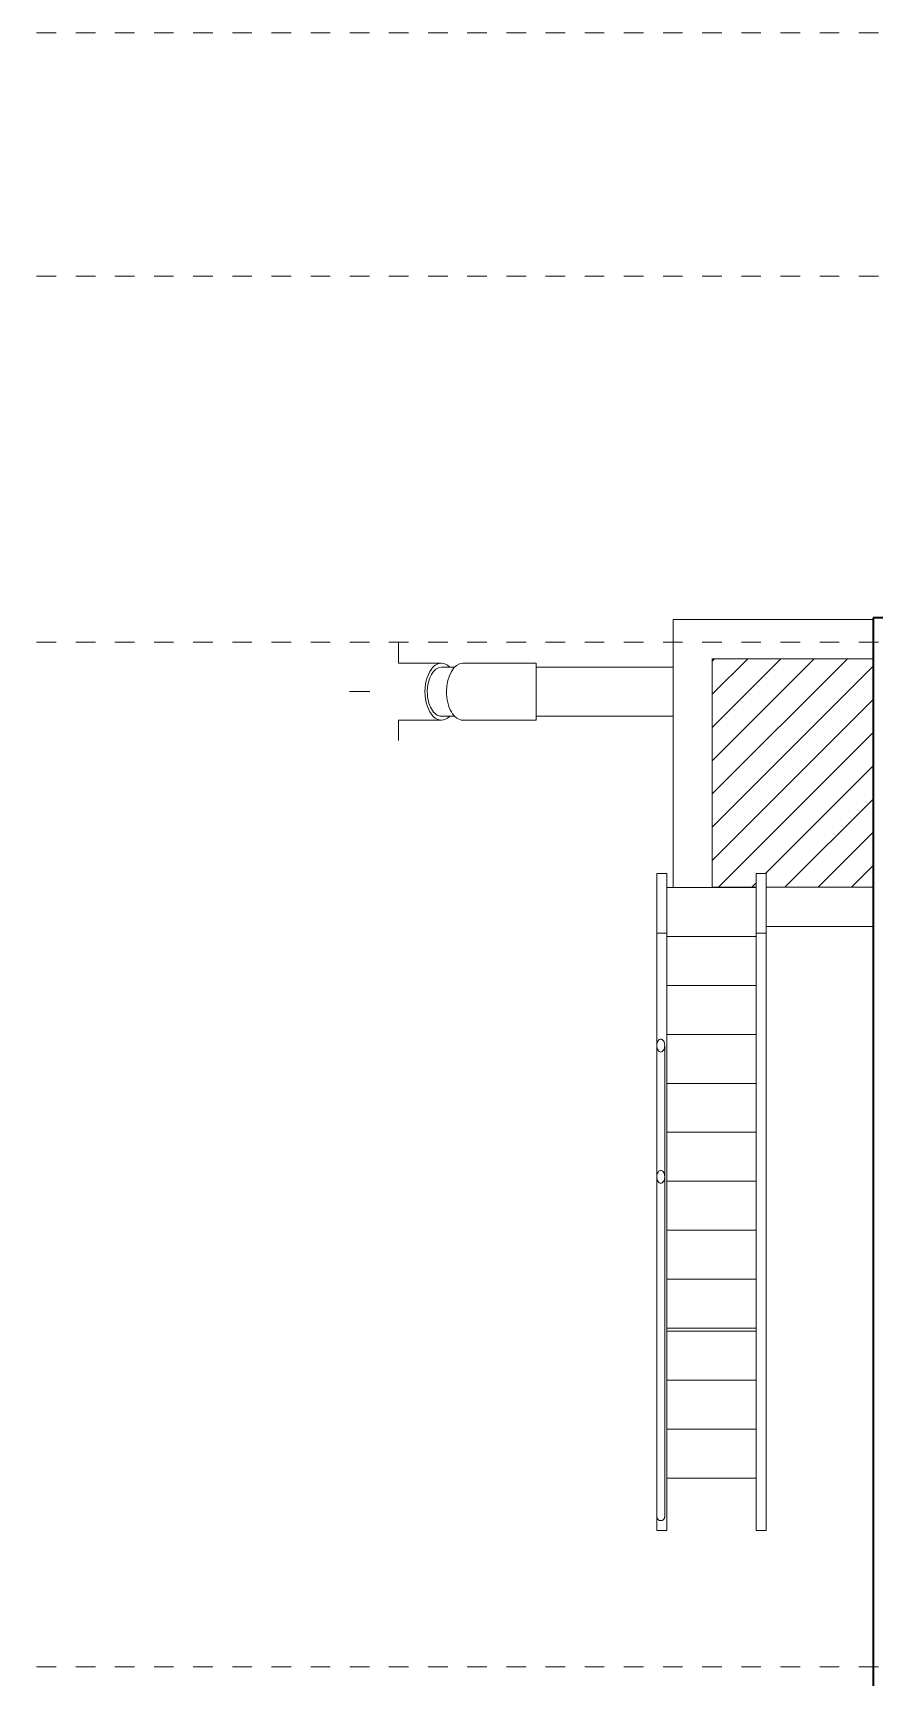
# Model space of a CAD drawing. Header units: metres. Extents: x -43 to 80, y -185 to 8.
# Drawn here: x -9.88 to -5.58, y -131.92 to -123.52 of the extents above; entities that cross this region are included whole.
import ezdxf

# ---------------------------------------------------------------- set-up
doc = ezdxf.new("R2010")
doc.units = ezdxf.units.M
doc.linetypes.add('Grid Line', pattern=[0.022225, 0.0127, -0.003175, 0.003175, -0.003175])
for name, color, linetype, lineweight in [('A-FLOR', 7, 'Continuous', 9), ('A-FLOR-HRAL', 7, 'Continuous', 9), ('A-WALL', 7, 'Continuous', 9), ('P-PIPE', 7, 'Continuous', 9), ('P-PIPE-CNTR', 7, 'Continuous', 9), ('S-GRID', 7, 'Continuous', 9), ('S-STRS', 7, 'Continuous', 9)]:
    doc.layers.add(name, color=color, linetype=linetype, lineweight=lineweight)

# ---------------------------------------------------------------- blocks, each defined once
blk = doc.blocks.new('Stairs 4 - Stairs 4-2168684-N01 - ESTANQUE CABECERA')
at = {"layer": 'S-STRS'}
for p, q in [((-65.0169, -110.2484), (-65.158, -110.5189)), ((-65.1136, -110.542), (-64.9726, -110.2715)), ((-64.9726, -110.2715), (-65.0169, -110.2484)), ((-65.0062, -110.3359), (-65.1218, -110.5576)), ((-64.6004, -110.5475), (-65.0062, -110.3359)), ((-65.4234, -111.0282), (-65.158, -110.5189)), ((-65.158, -110.5189), (-65.1136, -110.542)), ((-64.5668, -110.483), (-64.7078, -110.7536)), ((-64.6635, -110.7767), (-64.5225, -110.5061)), ((-64.5225, -110.5061), (-64.5668, -110.483)), ((-65.1218, -110.5576), (-65.2323, -110.7698)), ((-65.1218, -110.5576), (-64.716, -110.7692)), ((-64.716, -110.7692), (-64.6004, -110.5475)), ((-64.6635, -110.7767), (-66.0743, -113.4832)), ((-65.2373, -110.7793), (-65.3397, -110.9758)), ((-65.2373, -110.7793), (-65.2323, -110.7698)), ((-65.2373, -110.7793), (-64.8315, -110.9909)), ((-64.8265, -110.9813), (-64.716, -110.7692)), ((-64.7078, -110.7536), (-64.6635, -110.7767)), ((-65.3529, -111.001), (-65.4553, -111.1975)), ((-65.3529, -111.001), (-65.3397, -110.9758)), ((-65.3529, -111.001), (-64.9471, -111.2125)), ((-64.9339, -111.1873), (-64.8315, -110.9909)), ((-64.8265, -110.9813), (-64.8315, -110.9909)), ((-65.4684, -111.2227), (-65.4553, -111.1975)), ((-64.9339, -111.1873), (-64.9471, -111.2125)), ((-65.4684, -111.2227), (-65.6801, -111.6288)), ((-65.4684, -111.2227), (-65.0626, -111.4342)), ((-65.0495, -111.409), (-64.9471, -111.2125)), ((-65.584, -111.4444), (-65.1782, -111.6559)), ((-65.2743, -111.8404), (-65.0626, -111.4342)), ((-65.0495, -111.409), (-65.0626, -111.4342)), ((-65.6995, -111.6661), (-65.6801, -111.6288)), ((-65.6995, -111.6661), (-65.8088, -111.8757)), ((-65.6995, -111.6661), (-65.2938, -111.8776)), ((-65.8151, -111.8878), (-65.8088, -111.8757)), ((-65.403, -112.0872), (-65.2938, -111.8776)), ((-65.2743, -111.8404), (-65.2938, -111.8776)), ((-65.8151, -111.8878), (-65.9244, -112.0974)), ((-65.8151, -111.8878), (-65.4093, -112.0993)), ((-65.9307, -112.1095), (-66.0399, -112.3191)), ((-65.9307, -112.1095), (-65.9244, -112.0974)), ((-65.9307, -112.1095), (-65.5249, -112.321)), ((-65.5186, -112.3089), (-65.4093, -112.0993)), ((-65.403, -112.0872), (-65.4093, -112.0993)), ((-66.0462, -112.3311), (-66.1501, -112.5304)), ((-65.6479, -112.557), (-66.0537, -112.3455)), ((-66.0462, -112.3311), (-66.0399, -112.3191)), ((-66.0462, -112.3311), (-65.6404, -112.5427)), ((-65.6341, -112.5306), (-65.5249, -112.321)), ((-65.5186, -112.3089), (-65.5249, -112.321)), ((-66.1693, -112.5672), (-66.1501, -112.5304)), ((-65.7443, -112.7419), (-65.6404, -112.5427)), ((-65.6341, -112.5306), (-65.6404, -112.5427)), ((-66.1693, -112.5672), (-66.2699, -112.7602)), ((-66.1693, -112.5672), (-65.7635, -112.7787)), ((-66.2848, -112.7889), (-66.3795, -112.9704)), ((-66.2848, -112.7889), (-66.2699, -112.7602)), ((-66.2848, -112.7889), (-65.8791, -113.0004)), ((-65.8641, -112.9717), (-65.7635, -112.7787)), ((-65.7443, -112.7419), (-65.7635, -112.7787)), ((-66.4004, -113.0106), (-66.3795, -112.9704)), ((-65.8641, -112.9717), (-65.8791, -113.0004)), ((-66.4004, -113.0106), (-66.5245, -113.2486)), ((-66.4004, -113.0106), (-65.9946, -113.2221)), ((-65.9737, -113.1819), (-65.8791, -113.0004)), ((-66.5688, -113.2255), (-66.5361, -113.1628)), ((-66.5688, -113.2255), (-66.5245, -113.2486)), ((-66.1187, -113.4601), (-65.9946, -113.2221)), ((-65.9737, -113.1819), (-65.9946, -113.2221)), ((-66.1187, -113.4601), (-66.0743, -113.4832))]:
    blk.add_line(p, q, dxfattribs=at)
blk = doc.blocks.new('Railings 7 - Railings 7-2170776-N01 - ESTANQUE CABECERA')
at = {"layer": 'A-FLOR-HRAL'}
for p, q in [((-65.4234, -111.0282), (-65.7333, -111.6227)), ((-65.6978, -111.6412), (-65.3879, -111.0467)), ((-65.7333, -111.6227), (-66.5361, -113.1628)), ((-66.5006, -113.1813), (-65.6978, -111.6412))]:
    blk.add_line(p, q, dxfattribs=at)
at = {"layer": 'A-FLOR-HRAL', "flags": 128}
for points in [[(-65.3903, -111.008), (-65.3941, -111.0067), (-65.3983, -111.0067), (-65.4027, -111.0078), (-65.4073, -111.0101), (-65.4119, -111.0134), (-65.4162, -111.0176), (-65.4201, -111.0226), (-65.4234, -111.0282), (-65.4261, -111.0341), (-65.4279, -111.0402), (-65.4289, -111.0461), (-65.4291, -111.0518), (-65.4283, -111.0568), (-65.4266, -111.0611), (-65.4242, -111.0645), (-65.421, -111.0669)], [(-65.421, -111.0669), (-65.4173, -111.0682), (-65.4131, -111.0682), (-65.4086, -111.0671), (-65.404, -111.0648), (-65.3994, -111.0615), (-65.3952, -111.0573), (-65.3913, -111.0523), (-65.3879, -111.0467), (-65.3853, -111.0408), (-65.3834, -111.0347), (-65.3824, -111.0288), (-65.3823, -111.0231), (-65.383, -111.0181), (-65.3847, -111.0138), (-65.3871, -111.0104), (-65.3903, -111.008)], [(-65.7001, -111.6023), (-65.7039, -111.6011), (-65.7081, -111.6011), (-65.7126, -111.6022), (-65.7172, -111.6045), (-65.7217, -111.6078), (-65.726, -111.6121), (-65.7299, -111.6171), (-65.7333, -111.6227), (-65.736, -111.6287), (-65.7378, -111.6347), (-65.7389, -111.6407), (-65.739, -111.6464), (-65.7382, -111.6514), (-65.7366, -111.6558), (-65.7342, -111.6592), (-65.731, -111.6616)], [(-65.731, -111.6616), (-65.7272, -111.6628), (-65.723, -111.6629), (-65.7185, -111.6617), (-65.7139, -111.6594), (-65.7094, -111.6561), (-65.7051, -111.6518), (-65.7012, -111.6468), (-65.6978, -111.6412), (-65.6951, -111.6352), (-65.6933, -111.6292), (-65.6922, -111.6232), (-65.6921, -111.6175), (-65.6929, -111.6125), (-65.6945, -111.6081), (-65.697, -111.6047), (-65.7001, -111.6023)]]:
    blk.add_lwpolyline(points, dxfattribs=at)
at = {"layer": 'A-FLOR-HRAL'}
for points, knots in [([(-66.5361, -113.1628), (-66.5365, -113.1636), (-66.5372, -113.1652), (-66.5379, -113.1677), (-66.5383, -113.1703), (-66.5384, -113.1729), (-66.5381, -113.1755), (-66.5373, -113.1789), (-66.5354, -113.1829), (-66.532, -113.187), (-66.5292, -113.189), (-66.5276, -113.1898)], [0.5, 0.5, 0.5, 0.5, 0.5416667, 0.5833333, 0.625, 0.6666667, 0.7083333, 0.75, 0.8333333, 0.9166667, 1, 1, 1, 1]), ([(-66.5276, -113.1898), (-66.5261, -113.1906), (-66.5228, -113.1918), (-66.5175, -113.1923), (-66.5132, -113.1915), (-66.5099, -113.1902), (-66.5076, -113.189), (-66.5055, -113.1874), (-66.5036, -113.1856), (-66.5019, -113.1836), (-66.501, -113.1821), (-66.5006, -113.1813)], [0, 0, 0, 0, 0.0833333, 0.1666667, 0.25, 0.2916667, 0.3333333, 0.375, 0.4166667, 0.4583333, 0.5, 0.5, 0.5, 0.5])]:
    blk.add_open_spline(points, degree=3, knots=knots, dxfattribs=at)
blk = doc.blocks.new('HDPE - Codo - Codo-2187404-N01 - ESTANQUE CABECERA')
at = {"layer": 'P-PIPE'}
for p, q in [((-7.5732, -126.7425), (-7.6839, -126.7425)), ((-7.3101, -126.7425), (-7.4453, -126.7425)), ((-7.3101, -126.8884), (-7.3101, -126.7425)), ((-7.3101, -127.0342), (-7.3101, -126.8884)), ((-7.6839, -127.0342), (-7.5732, -127.0342)), ((-7.4453, -127.0342), (-7.3101, -127.0342))]:
    blk.add_line(p, q, dxfattribs=at)
at = {"layer": 'P-PIPE', "flags": 128}
for points in [[(-7.4453, -126.7425), (-7.4542, -126.7425), (-7.4631, -126.7425), (-7.472, -126.7425), (-7.4808, -126.7425), (-7.4896, -126.7425), (-7.4983, -126.7425), (-7.5069, -126.7425), (-7.5154, -126.7425), (-7.5238, -126.7425), (-7.5321, -126.7425), (-7.5403, -126.7425), (-7.5483, -126.7425), (-7.5561, -126.7425), (-7.5637, -126.7425), (-7.5712, -126.7425), (-7.5732, -126.7425)], [(-7.5732, -127.0342), (-7.5658, -127.0342), (-7.5582, -127.0342), (-7.5504, -127.0342), (-7.5425, -127.0342), (-7.5344, -127.0342), (-7.5261, -127.0342), (-7.5177, -127.0342), (-7.5092, -127.0342), (-7.5007, -127.0342), (-7.492, -127.0342), (-7.4832, -127.0342), (-7.4744, -127.0342), (-7.4656, -127.0342), (-7.4567, -127.0342), (-7.4477, -127.0342), (-7.4453, -127.0342)]]:
    blk.add_lwpolyline(points, dxfattribs=at)
at = {"layer": 'P-PIPE'}
for start_param, end_param in [(0, 1.570796), (1.570796, 3.141593)]:
    blk.add_ellipse((-7.6839, -126.8884), major_axis=(0, 0.1458), ratio=0.573576, start_param=start_param, end_param=end_param, dxfattribs=at)
blk = doc.blocks.new('HDPE - Codo - Codo-2187407-N01 - ESTANQUE CABECERA')
at = {"layer": 'P-PIPE'}
for p, q in [((-7.7942, -126.7428), (-7.897, -126.7428)), ((-7.897, -127.034), (-7.7942, -127.034))]:
    blk.add_line(p, q, dxfattribs=at)
at = {"layer": 'P-PIPE', "flags": 128}
for points in [[(-7.897, -126.7428), (-7.9058, -126.7428), (-7.9144, -126.7428), (-7.9226, -126.7428), (-7.9306, -126.7428), (-7.9383, -126.7428), (-7.9457, -126.7428), (-7.9527, -126.7428), (-7.9594, -126.7428), (-7.9658, -126.7428), (-7.9718, -126.7428), (-7.9774, -126.7428), (-7.9826, -126.7428), (-7.9875, -126.7428), (-7.9919, -126.7428), (-7.996, -126.7428), (-7.9996, -126.7428), (-8.0029, -126.7428), (-8.0057, -126.7428), (-8.0081, -126.7428), (-8.01, -126.7428), (-8.0115, -126.7428), (-8.0126, -126.7428), (-8.0133, -126.7428), (-8.0135, -126.7428)], [(-8.0135, -127.034), (-8.0133, -127.034), (-8.0126, -127.034), (-8.0115, -127.034), (-8.01, -127.034), (-8.008, -127.034), (-8.0057, -127.034), (-8.0029, -127.034), (-7.9996, -127.034), (-7.996, -127.034), (-7.9919, -127.034), (-7.9875, -127.034), (-7.9826, -127.034), (-7.9774, -127.034), (-7.9718, -127.034), (-7.9658, -127.034), (-7.9594, -127.034), (-7.9527, -127.034), (-7.9457, -127.034), (-7.9383, -127.034), (-7.9306, -127.034), (-7.9226, -127.034), (-7.9143, -127.034), (-7.9058, -127.034), (-7.897, -127.034)]]:
    blk.add_lwpolyline(points, dxfattribs=at)
at = {"layer": 'P-PIPE'}
for start_param, end_param in [(5.759587, 7.853982), (1.570796, 3.665191)]:
    blk.add_ellipse((-7.7942, -126.8884), major_axis=(0, 0.1456), ratio=0.573576, start_param=start_param, end_param=end_param, dxfattribs=at)

msp = doc.modelspace()

# ---------------------------------------------------------------- hatches: boundary and pattern name
at = {"layer": 'A-FLOR', "true_color": 0xc0c0c0}
h = msp.add_hatch(dxfattribs=at)
h.set_pattern_fill('FP_2', color=9, style=0, pattern_type=2)
h.set_pattern_definition([(45, (0, 0), (-0.08485281, 0.08485281), [])])
h.paths.add_polyline_path([(-6.1855, -127.8876), (-6.1855, -127.8167), (-6.1355, -127.8167), (-6.1355, -127.8876), (-5.5885, -127.8876), (-5.5885, -126.7199), (-6.4107, -126.7199), (-6.4107, -127.8876), (-6.1949, -127.8876)])

# ---------------------------------------------------------------- linework, layer by layer
at = {"layer": 'A-WALL'}
for p, q in [((-6.6107, -126.5199), (-5.5885, -126.5199)), ((-6.6107, -127.8894), (-6.6107, -126.5199)), ((-5.5885, -126.7199), (-6.4107, -126.7199)), ((-6.4107, -126.7199), (-6.4107, -127.8876)), ((-6.4107, -127.8876), (-6.1855, -127.8876)), ((-6.1355, -127.8876), (-5.5885, -127.8876)), ((-5.5885, -128.0876), (-6.1355, -128.0876))]:
    msp.add_line(p, q, dxfattribs=at)
at = {"layer": 'A-WALL', "lineweight": 35}
for p, q in [((-5.5885, -126.5113), (-5.5885, -131.9948)), ((-4.7791, -126.5113), (-5.5885, -126.5113))]:
    msp.add_line(p, q, dxfattribs=at)
at = {"layer": 'P-PIPE'}
for p, q in [((-7.7267, -126.7634), (-7.7942, -126.7634)), ((-6.6108, -126.7634), (-7.3101, -126.7634)), ((-6.6108, -127.0134), (-6.6108, -126.7634)), ((-7.7942, -127.0134), (-7.7267, -127.0134)), ((-7.3101, -127.0134), (-6.6108, -127.0134))]:
    msp.add_line(p, q, dxfattribs=at)
for start_param, end_param in [(0, 1.570796), (1.570796, 3.141593)]:
    msp.add_ellipse((-7.7942, -126.8884), major_axis=(0, 0.125), ratio=0.573576, start_param=start_param, end_param=end_param, dxfattribs=at)
at = {"layer": 'P-PIPE-CNTR'}
for p, q in [((-8.0135, -126.7428), (-8.0135, -126.6384)), ((-8.2635, -126.8884), (-8.1591, -126.8884)), ((-8.0135, -127.1384), (-8.0135, -127.034))]:
    msp.add_line(p, q, dxfattribs=at)
at = {"layer": 'S-GRID', "color": 254, "linetype": 'Grid Line', "true_color": 0xd4d4d4}
for p, q in [((22.2384, -123.523), (-41.657, -123.523)), ((22.2384, -124.7661), (-41.657, -124.7661)), ((22.2384, -126.6363), (-41.657, -126.6363)), ((22.2384, -131.8698), (-41.657, -131.8698))]:
    msp.add_line(p, q, dxfattribs=at)

# ---------------------------------------------------------------- block references
at = {"layer": 'A-FLOR-HRAL', "rotation": 27.5316480064027}
msp.add_blockref('Railings 7 - Railings 7-2170776-N01 - ESTANQUE CABECERA', (0, 0), dxfattribs=at)
at = {"layer": 'P-PIPE'}
for name in ['HDPE - Codo - Codo-2187407-N01 - ESTANQUE CABECERA', 'HDPE - Codo - Codo-2187404-N01 - ESTANQUE CABECERA']:
    msp.add_blockref(name, (0, 0), dxfattribs=at)
at = {"layer": 'S-STRS', "rotation": 27.5316480064027}
msp.add_blockref('Stairs 4 - Stairs 4-2168684-N01 - ESTANQUE CABECERA', (0, 0), dxfattribs=at)

doc.saveas('drawing.dxf')
